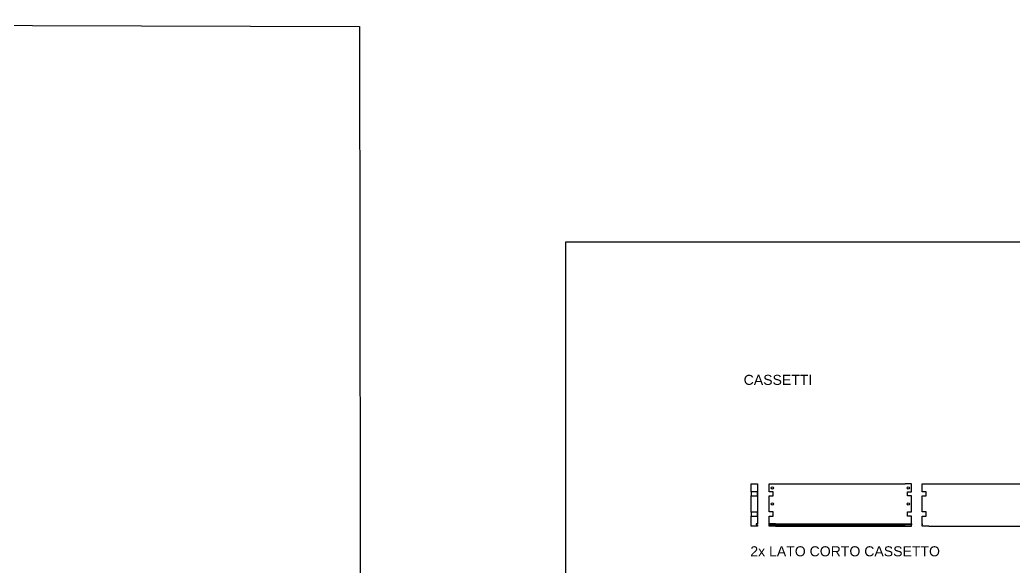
# Model space of a CAD drawing. Header units: millimetres. Extents: x 233 to 6102, y 2 to 2508.
# Drawn here: x 4704 to 4951.2, y 2032.7 to 2168.9 of the extents above; entities that cross this region are included whole.
import ezdxf

# ---------------------------------------------------------------- set-up
doc = ezdxf.new("R2010")
doc.units = ezdxf.units.MM
for name, color, linetype in [('ALTRE LINEE', 70, 'Continuous'), ('G-ANNO-GEOMETRY', 7, 'Continuous'), ('Viti', 3, 'Continuous')]:
    doc.layers.add(name, color=color, linetype=linetype)
doc.styles.get("Standard").update_dxf_attribs({"font": 'arial.ttf'})

msp = doc.modelspace()

# ---------------------------------------------------------------- linework, layer by layer
at = {"layer": 'ALTRE LINEE'}
for p, q in [((4890.29, 2053.41), (4891.9, 2053.41)), ((4890.29, 2051.41), (4890.29, 2053.41)), ((4891.9, 2053.41), (4924.09, 2053.41)), ((4925.69, 2053.41), (4924.09, 2053.41)), ((4925.69, 2051.41), (4925.69, 2053.41)), ((4928.38, 2053.41), (4929.99, 2053.41)), ((4928.38, 2051.41), (4928.38, 2053.41)), ((4929.99, 2053.41), (4962.17, 2053.41)), ((4885.81, 2051.39), (4885.81, 2050.39)), ((4891.29, 2051.41), (4890.29, 2051.41)), ((4890.29, 2046.41), (4890.29, 2050.41)), ((4890.29, 2050.41), (4891.29, 2050.41)), ((4891.29, 2050.41), (4891.29, 2051.41)), ((4924.69, 2050.41), (4924.69, 2051.41)), ((4924.69, 2051.41), (4925.69, 2051.41)), ((4925.69, 2050.41), (4924.69, 2050.41)), ((4925.69, 2046.41), (4925.69, 2050.41)), ((4929.38, 2051.41), (4928.38, 2051.41)), ((4928.38, 2046.41), (4928.38, 2050.41)), ((4928.38, 2050.41), (4929.38, 2050.41)), ((4929.38, 2050.41), (4929.38, 2051.41)), ((4885.81, 2046.39), (4885.81, 2045.39)), ((4891.29, 2046.41), (4890.29, 2046.41)), ((4890.29, 2042.91), (4890.29, 2045.41)), ((4890.29, 2045.41), (4891.29, 2045.41)), ((4891.29, 2045.41), (4891.29, 2046.41)), ((4924.69, 2045.41), (4924.69, 2046.41)), ((4924.69, 2046.41), (4925.69, 2046.41)), ((4925.69, 2045.41), (4924.69, 2045.41)), ((4925.69, 2042.91), (4925.69, 2045.41)), ((4929.38, 2046.41), (4928.38, 2046.41)), ((4928.38, 2042.91), (4928.38, 2045.41)), ((4928.38, 2045.41), (4929.38, 2045.41)), ((4929.38, 2045.41), (4929.38, 2046.41)), ((4891.9, 2043.45), (4890.29, 2043.45)), ((4890.29, 2043.45), (4890.29, 2043.21)), ((4890.29, 2043.21), (4891.9, 2043.21)), ((4891.9, 2042.91), (4890.29, 2042.91)), ((4891.9, 2043.45), (4924.09, 2043.45)), ((4891.9, 2043.21), (4924.09, 2043.21)), ((4891.9, 2042.91), (4924.09, 2042.91)), ((4924.09, 2043.45), (4925.69, 2043.45)), ((4925.69, 2043.21), (4924.09, 2043.21)), ((4924.09, 2042.91), (4925.69, 2042.91)), ((4925.69, 2043.45), (4925.69, 2043.21)), ((4928.38, 2043.45), (4928.38, 2043.21)), ((4929.99, 2042.91), (4928.38, 2042.91)), ((4929.99, 2042.91), (4962.17, 2042.91))]:
    msp.add_line(p, q, dxfattribs=at)
msp.add_lwpolyline([(4885.81, 2053.39), (4887.42, 2053.39), (4887.42, 2043.43), (4887.12, 2043.43), (4887.12, 2043.19), (4887.42, 2043.19), (4887.42, 2042.89), (4885.81, 2042.89), (4885.81, 2045.39), (4887.42, 2045.39), (4887.42, 2046.39), (4885.81, 2046.39), (4885.81, 2050.39), (4887.42, 2050.39), (4887.42, 2051.39), (4885.81, 2051.39), (4885.81, 2053.39)], dxfattribs=at)
at = {"layer": 'G-ANNO-GEOMETRY'}
for points in [[(4246.55, 2168.87), (4788.5, 2167.25), (4789.13, 1676.2), (4247.18, 1677.82)], [(4839.77, 2113.61), (5220.66, 2113.61), (5220.66, 1908.13), (4839.77, 1908.13)]]:
    msp.add_lwpolyline(points, close=True, dxfattribs=at)
at = {"layer": 'Viti'}
for centre, radius in [((4891.1, 2052.41), 0.3), ((4924.89, 2052.41), 0.3), ((4891.1, 2048.41), 0.289), ((4924.89, 2048.41), 0.289)]:
    msp.add_circle(centre, radius, dxfattribs=at)

# ---------------------------------------------------------------- texts
at = {"layer": 'G-ANNO-GEOMETRY', "lineweight": -3, "char_height": 2.5, "attachment_point": 1}
for s, width, heights, insert in [('CASSETTI', 66.145, [0], (4883.97, 2080.54)), ('2x LATO CORTO CASSETTO', 47.3749, [2.9], (4885.62, 2037.88))]:
    msp.add_mtext_dynamic_manual_height_columns(s, width=width, gutter_width=12.5, heights=heights, dxfattribs=dict(at, insert=insert))

doc.saveas('drawing.dxf')
